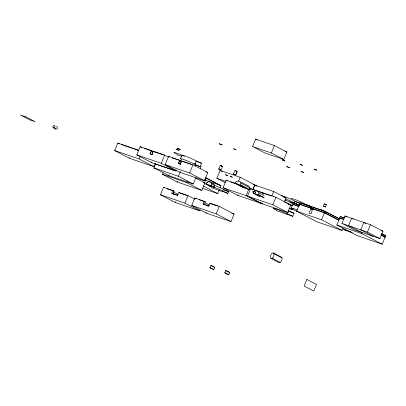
<?xml version="1.0" encoding="UTF-8"?>
<svg xmlns="http://www.w3.org/2000/svg" width="406" height="406" viewBox="0 0 406 406"><rect width="100%" height="100%" fill="white"/><g stroke="black" fill="none" stroke-linecap="round" stroke-linejoin="round"><path stroke-width="0.61" d="M205.781 183.943L207.065 182.253L208.963 181.66L210.75 182.274L211.754 183.857L214.591 185.334L214.343 187.384L208.618 185.42L205.781 183.943L211.506 185.907L214.343 187.384M208.618 185.42L205.791 183.827M211.506 185.907L211.754 183.857M234.988 183.228L236.272 181.538L238.17 180.944L239.961 181.558L240.961 183.142L249.802 187.745L249.553 189.79L243.828 187.831L234.988 183.228L240.712 185.192L249.553 189.79M240.712 185.192L240.961 183.142M243.828 187.831L234.998 183.111M259.135 196.235L252.943 193.017L254.232 191.322L256.125 190.729L258.439 191.505M252.943 193.017L258.673 194.976L258.916 192.931L257.917 191.343M152.311 154.691L151.986 154.524C153.899 150.555 151.342 149.905 150.063 153.864L150.387 154.036M180.594 164.41L180.269 164.242C182.187 160.274 179.63 159.624 178.346 163.582L178.67 163.75M155.234 163.689L154.001 166.693L129.539 158.304L114.695 150.585L117.776 143.079L138.811 150.291M129.539 158.304L129.849 157.558M176.437 170.185L176.102 171.007L151.641 162.623L136.797 154.899L140.151 146.723L151.423 150.585L152.641 151.22L152.514 151.534M154.001 166.693L139.162 158.969L140.085 156.716M151.423 150.585L150.154 153.681L152.077 154.341L153.346 151.245L164.613 155.107L168.571 157.168M154.432 152.204L154.564 151.88L156.046 152.387M151.641 162.623L151.976 161.801M195.936 177.468L193.256 184.009L168.794 175.625L153.95 167.906L155.625 163.816M176.102 171.007L161.263 163.283L164.613 155.107M179.792 160.279L178.518 163.374L180.442 164.029L181.71 160.938L192.982 164.8L207.821 172.52L204.472 180.695L180.005 172.311L165.166 164.587L168.52 156.417L179.792 160.279L181.01 160.913L180.878 161.228M195.956 178.264L204.863 182.898L201.787 190.404L177.32 182.02L162.481 174.296L163.095 172.799M200.062 210.115L199.752 210.866L175.29 202.482L160.451 194.758L163.527 187.252L174.088 191.089L172.961 193.845L172.403 193.55M168.794 175.625L169.129 174.808M180.558 158.731L181.964 155.295M193.256 184.009L178.412 176.29L180.345 171.494M171.814 193.246L172.87 190.455M177.32 182.02L177.63 181.269M177.61 195.235L178.665 192.439L187.988 195.636L194.916 199.239M175.29 202.482L175.6 201.731M204.472 180.695L189.627 172.976L192.982 164.8M201.787 190.404L186.943 182.68L187.557 181.183M196.225 160.928L201.457 163.207L200.046 166.643L194.814 164.359L196.225 160.928A7.922 0.579 22.3 0 0 186.968 156.767A7.922 0.579 22.3 0 0 182.314 155.655M195.017 166.201L195.717 164.486M199.752 210.866L184.913 203.142L187.988 195.636M200.244 168.485L201.183 166.196M208.857 205.943L209.912 203.152L219.24 206.349L234.079 214.069L231.004 221.575L206.537 213.191L191.698 205.466L194.773 197.961L205.34 201.797L204.208 204.553L204.786 204.751M204.314 183.172L206.395 178.097L205.218 177.691M204.208 204.553L202.99 203.919L204.122 201.168M218.885 169.099L220.138 165.425L220.585 165.541M225.284 182.685L216.845 178.295L220.088 170.398L240.134 177.27L254.76 184.877L252.913 189.389M220.159 169.48C221.575 170.977 222.803 166.024 221.996 166.125M206.537 213.191L206.847 212.439M211.054 203.974L217.535 205.979M202.452 188.348L217.783 193.601L219.174 190.216M220.098 187.963L221.021 185.704L206.395 178.097M249.639 188.272L275.902 197.275L290.747 204.994L287.666 212.5L237.916 195.448L223.072 187.729L226.152 180.223L235.937 183.578M223.381 189.384L228.614 191.662L227.908 193.388L222.676 191.104L223.381 189.384A7.922 0.579 22.3 0 0 213.891 185.131M231.004 221.575L216.159 213.85L219.24 206.349M233.48 174.037L234.932 170.5L235.576 170.682M235.348 174.864C236.871 173.905 238.165 170.967 235.566 170.677M235.399 174.879L235.658 174.945L237.109 171.368M252.527 146.536L255.572 139.111L274.42 145.571L286.88 152.052L283.84 159.477L264.991 153.016L252.527 146.536L271.375 152.996L283.84 159.477M238.515 181.218L240.134 177.27M237.916 195.448L238.226 194.702M209.917 267.655L210.841 265.407L213.17 266.407A7.506 0.548 22.3 0 1 214.114 266.899C216.073 268.407 212.83 270.563 211.455 268.539A7.506 0.548 22.3 0 1 210.511 268.051L209.912 267.655L212.252 268.645A7.506 0.548 22.3 0 1 213.196 269.137L213.795 269.528M248.599 189.627L246.137 195.631L260.977 203.355L261.286 202.604M252.958 189.648L254.831 185.075L273.68 191.536L286.139 198.021L284.499 202.015M271.375 152.996L274.42 145.571M224.843 272.791L225.756 270.528L228.091 271.518A7.506 0.548 22.3 0 1 229.035 272.01C231.019 273.644 227.766 275.786 226.375 273.654A7.506 0.548 22.3 0 1 225.431 273.162L224.848 272.761L227.172 273.761A7.506 0.548 22.3 0 1 228.116 274.248L228.674 274.593M262.687 203.086L262.377 203.837L247.538 196.113L250.614 188.607L252.101 189.379M271.807 196.108L273.68 191.536M287.666 212.5L272.822 204.781L275.902 197.275M288.767 210.912L294 213.196L292.726 216.286L287.499 214.008L288.767 210.912A7.922 0.579 22.3 0 0 288.027 210.481M291.275 208.075L292.685 204.644M284.626 200.041L287.017 200.777A7.922 0.579 22.3 0 0 294.446 203.325L299.471 205.172L294.238 202.888L294.944 201.163A7.922 0.579 22.3 0 0 288.224 198.001A7.922 0.579 22.3 0 0 281.231 195.54M289.239 208.527L292.589 209.755L293.056 208.613M342.948 228.213L342.04 230.43L317.071 221.874L296.619 211.232L300.11 202.797L312.163 207.03L300.11 202.797M311.605 206.74L310.986 208.253L299.491 204.314L300.044 204.604M313.564 209.237L313.011 208.948L313.63 207.43L325.054 211.348L339.406 218.819M325.8 204.578L326.419 204.756L325.516 206.989L323.338 206.106L324.252 203.858L325.424 204.431M342.04 230.43L321.582 219.788L325.054 211.348M324.988 213.15L325.612 211.638L313.63 207.43M381.797 233.734L385.7 235.759L382.244 244.209L357.28 235.653L336.823 225.01L340.284 216.565L344.303 217.946M341.923 223.391L344.968 215.967L370.45 224.706L382.914 231.187L379.869 238.611L354.382 229.877L341.923 223.391L367.405 232.125L379.869 238.611M382.244 244.209L361.792 233.567L362.243 232.46M367.405 232.125L370.45 224.706M384.487 236.972L385.142 235.47L382.767 234.658M311.24 209.024L310.702 208.745C310.981 206.639 313.98 206.075 312.93 208.77A4.786 3.715 -62.5 0 1 312.711 209.435L313.254 209.714M214.713 267.29L214.175 267.128M225.761 270.523L226.35 270.924A7.506 0.548 22.3 0 0 227.294 271.416M178.797 148.987L180.259 149.459M286.702 166.536L289.651 167.739L288.082 167.226M252.796 191.099L255.739 192.307M255.729 192.317L252.796 191.119M273.314 252.923L272.253 253.161A3.979 3.086 -62.5 0 0 270.426 257.617L271.056 258.434L279.115 262.626L280.176 262.393A3.979 3.086 -62.5 0 0 282.008 257.932L281.373 257.12L273.314 252.923L273.943 253.74L282.008 257.932M271.056 258.434L272.116 258.196L280.176 262.393M136.792 149.926L137.142 150.012M218.697 168.957L219.199 169.099M233.546 174.037L234.069 174.362M324.262 203.853L326.429 204.741M323.343 206.091L325.51 206.979M229.618 272.411L229.217 272.289M222.275 166.328L221.757 166.171M219.717 169.48L218.839 168.982M312.057 208.298L310.463 210.135A20.315 15.768 -62.5 0 0 308.996 213.155L311.001 213.845A20.32 15.773 -62.5 0 0 312.067 210.678L312.199 208.359M237.013 171.388L236.744 171.312M220.737 169.845L219.717 169.48M234.495 174.362L233.572 174.108M297.116 211.227L294.726 210.491L294.426 209.902A7.922 0.579 22.3 0 1 291.467 208.034A7.922 0.579 22.3 0 1 297.573 210.044M233.744 174.083L234.059 174.194M235.363 174.874L234.815 174.671M311.072 206.842L310.392 206.593M285.113 151.448L286.88 152.052M252.994 184.273L254.76 184.877M152.641 151.22L144.059 148.281L144.328 148.418M156.538 152.554L158.492 153.224M158.985 153.392L160.938 154.067M161.431 154.234L163.176 154.879M174.078 158.538L172.428 157.97L172.692 158.107M174.631 158.726L181.01 160.913M182.928 161.568L189.308 163.755M189.8 163.922L191.541 164.567M283.784 197.214L286.139 198.021M381.143 230.583L382.914 231.187M344.283 218.037L340.284 216.565M247.01 185.542L248.802 186.156L249.802 187.745M205.867 171.85L207.821 172.52M299.577 204.02L324.541 212.577L339.076 220.138M339.781 217.799L343.943 219.225M313.011 208.948L324.435 212.861L338.787 220.331M343.679 219.458L339.665 218.083L340.223 218.372M310.702 208.745L312.711 209.435M150.063 153.864L151.986 154.524M178.346 163.582L180.269 164.242M236.429 183.745L237.896 184.248M123.333 145.201L121.683 144.637L121.947 144.775M123.886 145.389L131.224 147.906M131.711 148.073L133.67 148.743M134.158 148.911L136.117 149.581M136.604 149.748L138.563 150.418M230.613 181.969L234.709 183.37M255.77 190.592L254.42 190.125L254.684 190.267M258.972 191.688L260.576 192.236M261.109 192.419L266.443 194.251M266.981 194.433L269.112 195.164M269.65 195.347L271.249 195.895M383.919 235.15L385.7 235.759M216.845 178.295L225.69 181.325M288.61 204.264L290.747 204.994M136.797 154.899L161.263 163.283M165.166 164.587L189.627 172.976M296.619 211.232L321.582 219.788M336.823 225.01L361.792 233.567M204.127 179.741L219.458 184.994L205.395 177.676M219.255 185.1L221.021 185.704M211.8 183.136L213.592 183.751L214.591 185.334M154.899 163.816L171.408 169.475L173.098 170.353M114.695 150.585L139.162 158.969M223.072 187.729L272.822 204.781M350.682 231.912L343.532 229.461L352.428 232.613M203.396 182.395L204.863 182.898M153.95 167.906L178.412 176.29M162.481 174.296L186.943 182.68M169.089 189.374L167.434 188.81L167.703 188.947M169.637 189.561L171.596 190.236M172.083 190.404L174.088 191.089M184.314 194.596L179.325 192.784M184.806 194.763L185.791 195.098M199.234 199.706L203.335 201.112M203.832 201.285L205.34 201.797M231.633 213.231L234.079 214.069M171.743 193.21L177.534 195.195M202.99 203.919L208.785 205.903M173.54 194.043L174.118 194.241M174.697 194.438L175.275 194.636M175.854 194.834L176.437 195.032M177.016 195.235L177.595 195.433M205.365 204.949L205.949 205.147M206.527 205.345L207.106 205.548M207.684 205.746L208.841 206.141M173.326 194.104L175.093 194.707M206.339 205.421L208.111 206.025M160.451 194.758L184.913 203.142M191.698 205.466L216.159 213.85M220.57 165.531L220.925 165.663M316.117 170.048C318.898 170.901 312.285 168.155 314.731 169.475M301.897 165.176C304.688 166.034 298.05 163.283 300.516 164.608M221.772 166.181L221.087 165.912M196.991 161.568L201.457 163.207M305.693 204.614L310.717 206.461L305.485 204.182A7.922 0.579 22.3 0 0 296.74 200.214A7.922 0.579 22.3 0 0 291.325 198.717M295.71 201.802L300.176 203.447L294.944 201.163M195.58 164.998L200.046 166.643M289.529 204.68L292.32 205.705M289.534 211.551L294 213.196M224.148 190.018L228.614 191.662M292.726 216.286L287.707 214.439A7.922 0.579 22.3 0 1 280.272 211.896L276.689 210.79L276.39 210.201A7.922 0.579 22.3 0 1 276.136 209.08A7.922 0.579 22.3 0 1 287.499 214.008M227.908 193.388L222.884 191.541A7.922 0.579 22.3 0 1 215.454 188.993L211.866 187.892L211.567 187.298A7.922 0.579 22.3 0 1 211.313 186.181A7.922 0.579 22.3 0 1 222.676 191.104M324.206 211.343L323.749 211.171M219.397 169.165L220.164 169.48M162.202 154.478L161.938 154.493M147.175 149.322L147.86 149.606M220.92 165.658L221.686 165.978M236.272 171.144L235.653 170.885M234.82 174.676L234.429 174.519M315.838 169.941L315.269 169.713M301.622 165.075L301.054 164.841M234.881 149.367C238.951 150.778 230.806 147.393 234.465 149.195M220.631 144.475C225.975 146.383 215.799 142.146 220.316 144.343M234.495 174.357L235.236 174.676M302.231 172.073C307.647 174.027 297.7 169.86 301.922 171.941M137.827 150.271L138.197 150.423M229.096 272.238L228.456 271.964M310.022 206.436L309.605 206.258M178.381 148.814L177.315 148.266L180.244 149.433M292.249 205.563L288.762 204.04A7.922 0.579 22.3 0 0 284.951 202.127M289.097 208.237L292.589 209.755M162.613 154.645L163.151 154.884M287.671 167.049L286.707 166.546M213.713 266.93L213.348 266.767M221.676 165.978L222.112 166.181M220.793 165.785L220.296 165.541M309.179 206.065L308.768 205.872M148.423 149.86L148.819 150.047M228.07 271.792L227.482 271.507M322.328 210.547L321.933 210.354A5.131 0.376 22.3 0 1 321.024 209.882L320.603 209.572L323.399 210.694A5.131 0.376 22.3 0 1 324.313 211.171L324.526 211.298M212.952 266.585L212.561 266.397M235.333 170.738L235.089 170.611M255.572 139.111L257.196 139.958M365.979 223.559L363.812 222.427L360.772 229.852L373.231 236.338M381.615 233.77L384.375 235.206M353.23 219.088L351.601 218.245L348.556 225.665L361.02 232.151M344.968 215.967L347.135 217.098M380.894 234.759L385.203 236.997M381.178 235.247L385.081 237.277M324.876 211.384L339.781 219.138M254.831 185.075L256.998 186.207M273.268 196.585L273.532 196.727M220.088 170.398L222.336 171.565M240.844 182.015L247.031 185.237M262.337 193.642L263.22 194.104M258.916 192.931L264.225 195.687M249.71 188.384L250.7 188.902M240.788 185.095L249.629 189.698M258.749 194.885L264.052 197.641M258.673 194.976L263.976 197.737M252.953 192.896L260.028 196.575M226.152 180.223L227.634 180.995M181.71 160.938L182.192 161.187M168.52 156.417L169.51 156.929M153.346 151.245L153.823 151.494M140.151 146.723L141.638 147.495M207.065 182.253L207.633 182.548M211.582 185.811L214.419 187.288M203.157 185.994L217.783 193.601M117.776 143.079L119.257 143.851M209.912 203.152L210.572 203.492M204.888 202.746L209.339 205.06M194.773 197.961L196.26 198.737M186.283 195.271L186.552 195.408M53.328 127.814L55.789 129.093M173.641 192.038L178.092 194.352M163.527 187.252L164.516 187.77M307.55 205.238L307.246 204.994L310.042 206.116A5.131 0.376 22.3 0 1 310.955 206.593L311.356 206.857M210.831 265.417L211.43 265.808A7.506 0.548 22.3 0 0 212.023 266.128M308.225 205.603A5.131 0.376 22.3 0 1 307.931 205.446M273.943 253.74A3.979 3.086 -62.5 0 1 272.116 258.196M288.63 204.426A7.922 0.579 22.3 0 1 288.402 204.38M288.818 211.328A7.922 0.579 22.3 0 1 288.346 211.232M285.585 198.955A7.922 0.579 22.3 0 1 294.238 202.888M299.08 206.39A7.922 0.579 22.3 0 1 296.852 205.502L293.269 204.401L292.97 203.812A7.922 0.579 22.3 0 1 290.544 202.031A7.922 0.579 22.3 0 1 299.273 205.263M181.528 156.249A7.922 0.579 22.3 0 1 180.964 156.021L177.381 154.914L177.082 154.326A7.922 0.579 22.3 0 1 174.905 152.61A7.922 0.579 22.3 0 1 184.375 156.214M194.652 163.187A7.922 0.579 22.3 0 1 195.535 163.659M164.628 155.61A7.506 0.548 22.3 0 1 164.78 155.686M56.14 126.809A1.299 1.01 -62.5 0 1 57.413 127.398A1.299 1.01 -62.5 0 1 56.662 129.042A1.299 1.01 -62.5 0 1 55.343 128.55M181.558 159.477A7.922 0.579 22.3 0 1 184.821 159.923A7.922 0.579 22.3 0 1 194.814 164.359M196.433 161.36A7.922 0.579 22.3 0 1 196.281 161.344M223.432 189.8A7.922 0.579 22.3 0 1 223.224 189.764M292.888 204.898A7.922 0.579 22.3 0 1 298.456 206.405M306.824 279.435L304.114 286.047L313.787 291.077L316.502 284.469L306.824 279.435M176.052 149.169L178.98 150.387L176.067 149.169M282.104 159.817L285.032 161.035L282.119 159.812M225.523 174.717L227.67 175.625L225.543 174.722M230.116 176.29L232.257 177.199L230.116 176.29M25.583 116.73L20.3 114.923L29.973 119.953L35.256 121.764L25.583 116.73M54.318 127.692A1.299 1.01 -62.5 0 0 54.571 125.545A1.299 1.01 -62.5 0 0 52.846 126.748A1.299 1.01 -62.5 0 0 54.318 127.692"/></g></svg>
